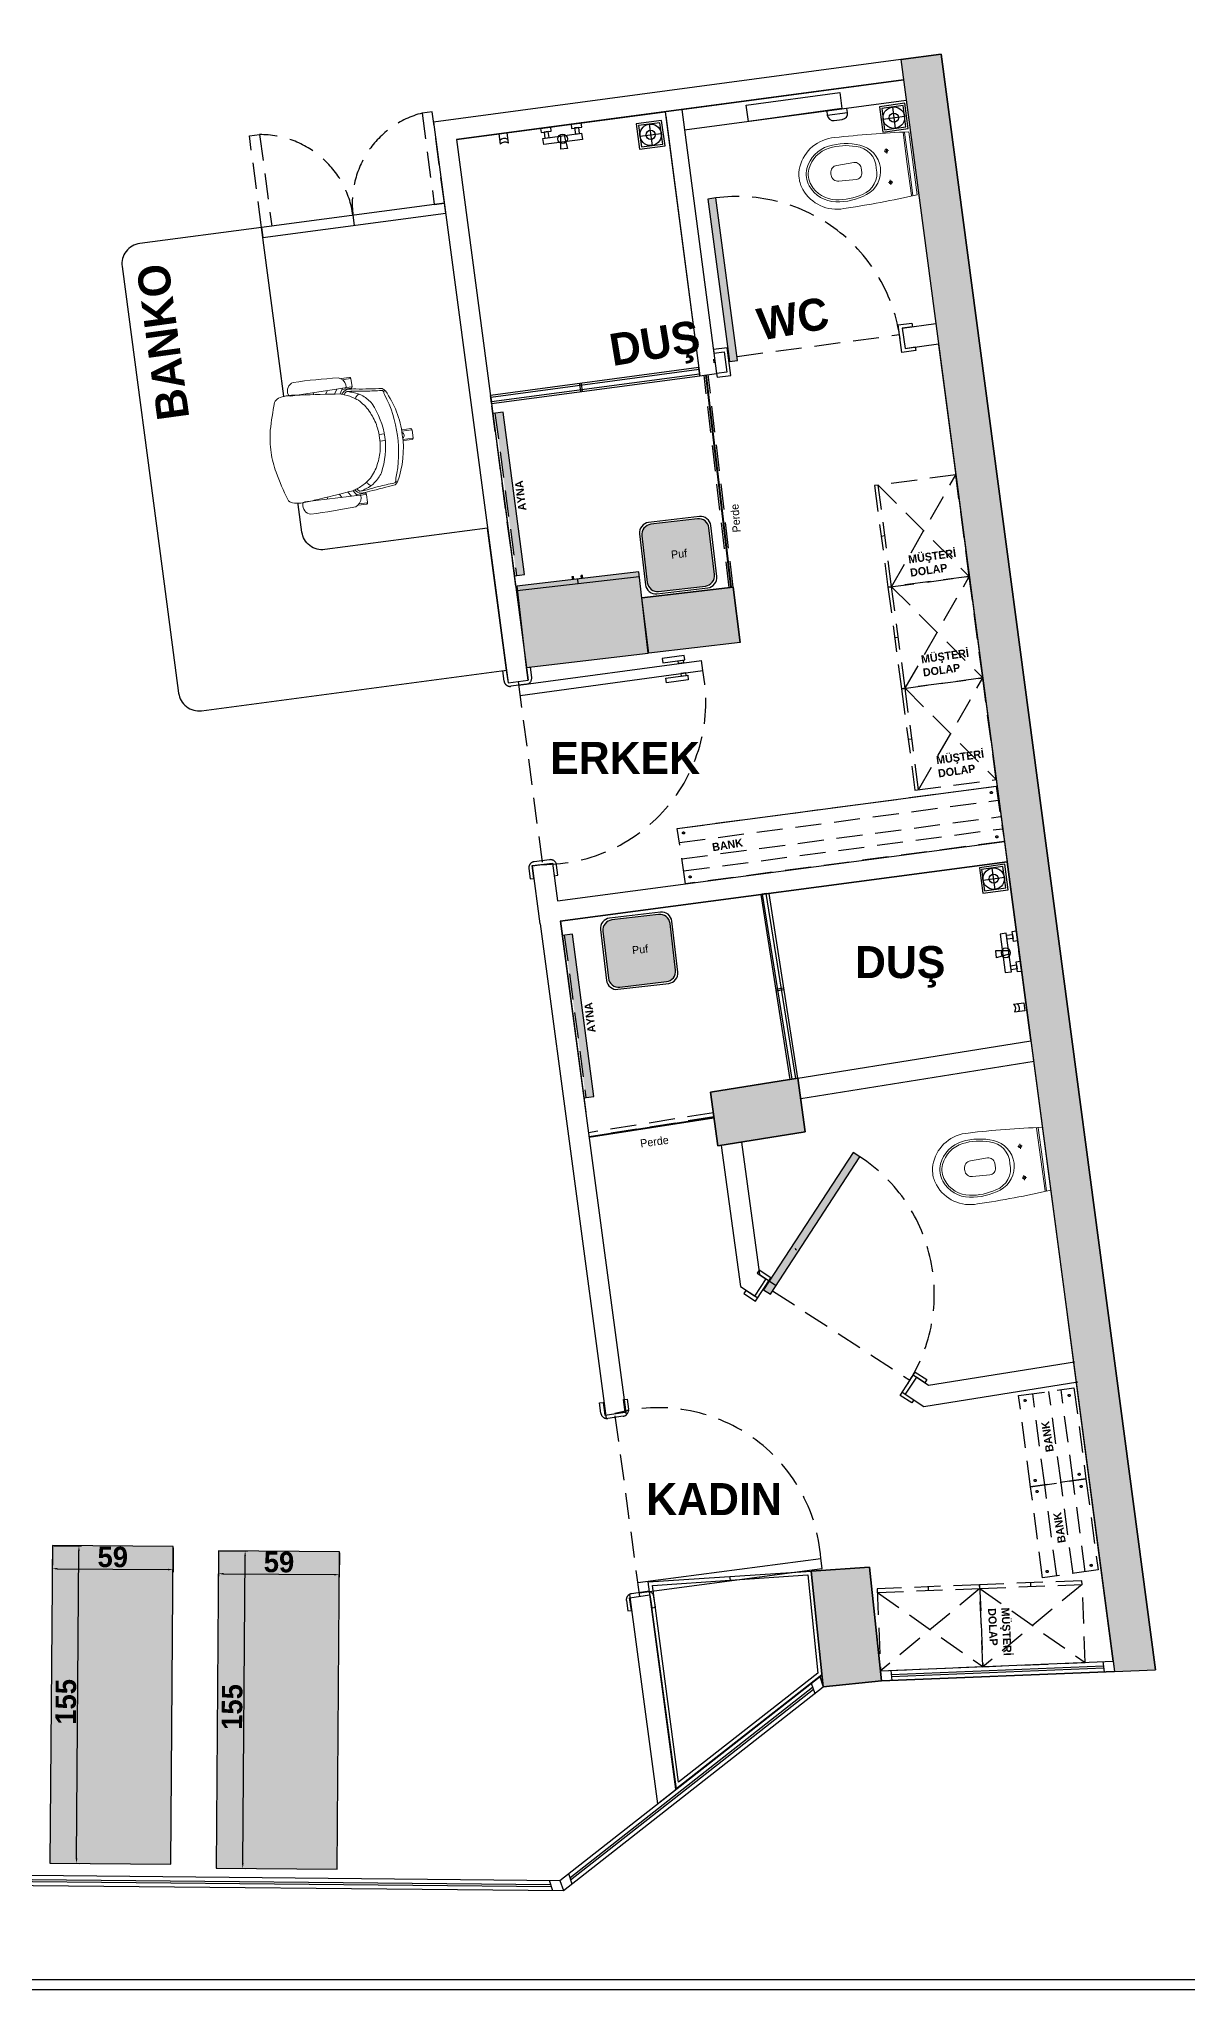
# Model space of a CAD drawing. Extents: x 24214 to 26635, y 31988 to 38688.
# Drawn here: x 25482 to 26043, y 37088 to 38040 of the extents above; entities that cross this region are included whole.
import ezdxf

# ---------------------------------------------------------------- set-up
doc = ezdxf.new("R2010")
doc.units = 0
doc.header["$MEASUREMENT"] = 0
doc.header["$PDMODE"] = 3
doc.header["$PDSIZE"] = -3
doc.linetypes.add('DASHED', pattern=[19.05, 12.7, -6.35])
doc.layers.add('0_IO_00_DIMENSION_1-20', color=1, linetype='Continuous')
doc.layers.add('Leica_3DDisto_2D', color=5, linetype='Continuous')
doc.layers.add('0_IO_02_HATCH_TARAMA_1', color=252, linetype='Continuous', lineweight=18)
doc.layers.add('C_Tefrıs Banyo-Wc', color=152, linetype='Continuous', lineweight=9)
doc.styles.get("Standard").update_dxf_attribs({"font": 'simplex'})
doc.linetypes.add('ZIGZAG', pattern='A,0.0001,-0.2,[131,ltypeshp.shx,S=0.2,R=0,X=-0.2,Y=0],-0.4,[131,ltypeshp.shx,S=0.2,R=180,X=0.2,Y=0],-0.2', length=0.8001)
doc.dimstyles.new('ISO-25', dxfattribs={"dimtxt": 2.5, "dimasz": 2.5, "dimexe": 1.25, "dimexo": 0.625, "dimtad": 1, "dimtxsty": 'Standard', "dimcen": 2.5, "dimadec": 0, "dimazin": 0, "dimtfac": 1, "dimtmove": 0, "dimatfit": 3, "dimfxl": 1, "dimarcsym": 0})

# ---------------------------------------------------------------- blocks, each defined once
blk = doc.blocks.new('klo')
at = {"layer": 'C_Tefrıs Banyo-Wc'}
for p, q in [((36212.83, 5263.68), (36213.08, 5272.16)), ((36216.58, 5275.56), (36216.99, 5275.56)), ((36216.99, 5275.56), (36216.58, 5275.56)), ((36216.99, 5275.56), (36217.39, 5275.56)), ((36217.39, 5275.56), (36216.99, 5275.56)), ((36221.15, 5263.68), (36220.89, 5272.16)), ((36216.99, 5260.59), (36215.83, 5260.59)), ((36216.99, 5260.59), (36218.15, 5260.59)), ((36210.5, 5247.24), (36208.03, 5247.24)), ((36209.24, 5248.33), (36209.24, 5247.24)), ((36209.24, 5246.16), (36209.24, 5247.24)), ((36223.47, 5247.24), (36225.94, 5247.24)), ((36224.74, 5248.33), (36224.74, 5247.24)), ((36224.74, 5246.16), (36224.74, 5247.24)), ((36216.99, 5238.04), (36201.49, 5238.04)), ((36216.99, 5238.04), (36232.49, 5238.04)), ((36216.99, 5237.24), (36201.49, 5237.24)), ((36232.49, 5235.24), (36201.49, 5235.24)), ((36216.99, 5237.24), (36232.49, 5237.24))]:
    blk.add_line(p, q, dxfattribs=at)
for centre, radius, start, end in [((36218.49, 5272.54), 19, 112.02431, 183.1129), ((36218.49, 5272.54), 15.4, 112.02431, 170.87192), ((36218.49, 5272.54), 14.4, 112.02431, 170.87192), ((36216.99, 5276.24), 15, 90, 112.02431), ((36216.99, 5276.24), 11.4, 90, 112.02431), ((36216.99, 5276.24), 10.4, 90, 112.02431), ((36216.99, 5276.24), 15, 67.97569, 90), ((36216.99, 5276.24), 11.4, 67.97569, 90), ((36216.99, 5276.24), 10.4, 67.97569, 90), ((36215.49, 5272.54), 14.4, 9.12808, 67.97569), ((36215.49, 5272.54), 15.4, 9.12808, 67.97569), ((36215.49, 5272.54), 19, 356.8871, 67.97569), ((36699.43, 5280.51), 500, 181.03182, 185.19398), ((36232.9, 5270.22), 30, 170.87192, 200.57991), ((36232.9, 5270.22), 29, 170.87192, 197.12731), ((36216.58, 5272.06), 3.5, 90, 178.293), ((36217.39, 5272.06), 3.5, 1.707, 90), ((36201.07, 5270.22), 29, 342.87269, 9.12808), ((36201.07, 5270.22), 30, 339.42009, 9.12808), ((35734.54, 5280.51), 500, 354.80602, 358.96818), ((36216.99, 5264.24), 13, 200.57991, 270), ((36215.9, 5264.19), 11, 193.19326, 275.68241), ((36215.83, 5263.59), 3, 178.293, 270), ((36218.08, 5264.19), 11, 264.31759, 346.80674), ((36216.99, 5264.24), 13, 270, 339.42009), ((36218.15, 5263.59), 3, 270, 1.707), ((36209.24, 5247.24), 0.75, 0, 180), ((36209.24, 5247.24), 0.75, 180, 0), ((36224.74, 5247.24), 0.75, 0, 180), ((36224.74, 5247.24), 0.75, 180, 0)]:
    blk.add_arc(centre, radius, start, end, dxfattribs=at)
blk = doc.blocks.new('A$C6AA2F083')
at = {"linetype": 'DASHED', "transparency": 33554636}
for points in [[(0, 2.2), (10.8, 2.2), (10.8, 0), (0, 0)], [(7.6, 2.2), (10, 2.2), (10, 3.5), (7.6, 3.5)]]:
    blk.add_lwpolyline(points, close=True, dxfattribs=at)
blk = doc.blocks.new('A$C6AA5C38C')
at = {"transparency": 33554636}
for p, q in [((9.13, 6.39), (8.26, 0)), ((8.26, 6.39), (10, 6.39)), ((11.74, 0), (8.26, 0)), ((10, 6.39), (11.74, 6.39)), ((10.87, 6.39), (11.74, 0))]:
    blk.add_line(p, q, dxfattribs=at)
for points in [[(0, 11.39), (0, 9.39), (5, 9.39), (5, 11.39)], [(15, 11.39), (15, 9.39), (20, 9.39), (20, 11.39)], [(0.5, 6.39), (19.5, 6.39), (19.5, 3.39), (0.5, 3.39)], [(1.5, 6.39), (3.5, 6.39), (3.5, 9.39), (1.5, 9.39)], [(16.5, 6.39), (18.5, 6.39), (18.5, 9.39), (16.5, 9.39)]]:
    blk.add_lwpolyline(points, close=True, dxfattribs=at)
blk.add_circle((10, 4.89), 2.3, dxfattribs=at)
blk = doc.blocks.new('A$C6AA5C438')
at = {"transparency": 33554636}
blk.add_lwpolyline([(4, 0.03), (4, 5.03), (0, 5.03), (0, 0.03)], dxfattribs=at)
for centre in [(2, -0.67), (2, -2.5)]:
    blk.add_arc(centre, 3.2, 51.34019, 128.65981, dxfattribs=at)
blk = doc.blocks.new('A$C6AA5C566')
at = {"linetype": 'DASHED', "transparency": 33554636}
for p, q in [((6.25, 11.5), (6.25, 1)), ((1, 6.25), (11.5, 6.25))]:
    blk.add_line(p, q, dxfattribs=at)
at = {"transparency": 33554636}
for points in [[(0, 0), (12.5, 0), (12.5, 12.5), (0, 12.5)], [(1, 1), (11.5, 1), (11.5, 11.5), (1, 11.5)]]:
    blk.add_lwpolyline(points, close=True, dxfattribs=at)
for radius in [5.25, 2.25]:
    blk.add_circle((6.25, 6.25), radius, dxfattribs=at)
blk = doc.blocks.new('A$C6AA6595B')
at = {"color": 7, "linetype": 'DASHED', "transparency": 33554636}
for p, q in [((19.7, 7.11), (7.59, 96.29)), ((11.68, 103.16), (13.47, 103.41)), ((25.51, 1.55), (27.29, 1.78))]:
    blk.add_line(p, q, dxfattribs=at)
at = {"color": 7, "transparency": 33554636}
for p, q in [((18.81, 13.85), (108.04, 25.62)), ((19.47, 8.9), (108.69, 20.66))]:
    blk.add_line(p, q, dxfattribs=at)
at = {"color": 7, "linetype": 'DASHED', "transparency": 33554636}
for points in [[(13.47, 103.41), (14.17, 98.39, -0.413677), (11.62, 95.01), (4.09, 93.95, -0.414751), (0.7, 96.5), (0, 101.51), (1.78, 101.76), (2.65, 95.56), (12.55, 96.96), (11.68, 103.16)], [(27.29, 1.81), (26.6, 6.83, 0.413677), (23.23, 9.4), (15.7, 8.39, 0.414751), (13.13, 5.02), (13.81, 0), (15.59, 0.24), (14.75, 6.45), (24.66, 7.78), (25.5, 1.57)]]:
    blk.add_lwpolyline(points, format="xyb", dxfattribs=at)
blk.add_arc((28.86, 19.77), 79.42, 4.22041, 105.53335, dxfattribs=at)
blk = doc.blocks.new('A$C6AA65C73')
at = {"layer": '0_IO_00_DIMENSION_1-20', "transparency": 33554457}
blk.add_hatch(color=7, dxfattribs=at).paths.add_polyline_path([(11, 6.8), (11, 86.8), (7, 86.8), (7, 6.8)])
at = {"layer": '0_IO_00_DIMENSION_1-20', "color": 7, "transparency": 33554636}
for p, q in [((6.8, 13.6), (0, 13.6)), ((0, 13.6), (0, 11.8)), ((0, 11.8), (5, 11.8)), ((5, 11.8), (5, 1.8)), ((6.8, 0), (6.8, 13.6)), ((91, 0), (91, 13.6)), ((91, 13.6), (97.8, 13.6)), ((92.8, 11.8), (92.8, 1.8)), ((97.8, 11.8), (92.8, 11.8)), ((97.8, 13.6), (97.8, 11.8)), ((5, 1.8), (0, 1.8)), ((0, 1.8), (0, 0)), ((0, 0), (6.8, 0)), ((97.8, 0), (91, 0)), ((92.8, 1.8), (97.8, 1.8)), ((97.8, 1.8), (97.8, 0))]:
    blk.add_line(p, q, dxfattribs=at)
at = {"layer": '0_IO_00_DIMENSION_1-20', "color": 7, "linetype": 'DASHED', "transparency": 33554636}
blk.add_line((11, 8.8), (91, 8.8), dxfattribs=at)
at = {"layer": '0_IO_00_DIMENSION_1-20', "color": 7, "transparency": 33554636}
blk.add_lwpolyline([(11, 6.8), (11, 86.8), (7, 86.8), (7, 6.8)], close=True, dxfattribs=at)
at = {"layer": '0_IO_00_DIMENSION_1-20', "color": 7, "linetype": 'DASHED', "transparency": 33554636}
blk.add_arc((11, 6.8), 80, 0, 90, dxfattribs=at)
blk = doc.blocks.new('*D139')
at = {"color": 0, "linetype": 'ByBlock', "lineweight": -2, "ltscale": 5, "transparency": 33554636}
for p, q in [((115.44, 147.21), (124.54, 137.14)), ((10.53, 35.85), (121.85, 136.4)), ((0.42, 43.32), (9.52, 33.25))]:
    blk.add_line(p, q, dxfattribs=at)
at = {"color": 0, "transparency": 33554636}
for points in [[(122.13, 136.09), (121.57, 136.7), (123.7, 138.07)], [(10.25, 36.16), (10.81, 35.54), (8.68, 34.18)]]:
    blk.add_solid(points, dxfattribs=at)
at = {"layer": 'Defpoints', "color": 0, "transparency": 33554636}
for p in [(115.03, 147.68), (123.7, 138.07), (0, 43.78)]:
    blk.add_point(p, dxfattribs=at)
at = {"color": 0, "linetype": 'ByBlock', "transparency": 33554636, "insert": (63.31, 91.27), "char_height": 2.5, "attachment_point": 5, "rotation": 42.08916}
blk.add_mtext('\\C7;\\fCentury Gothic|b1|i0;\\H10;155', dxfattribs=at)
blk = doc.blocks.new('*D140')
at = {"color": 0, "linetype": 'ByBlock', "lineweight": -2, "ltscale": 5, "transparency": 33554636}
for p, q in [((114.56, 147.26), (105.77, 139.31)), ((108.37, 138.3), (144.57, 98.22)), ((154.11, 103.48), (145.31, 95.53))]:
    blk.add_line(p, q, dxfattribs=at)
at = {"color": 0, "transparency": 33554636}
for points in [[(108.68, 138.58), (108.06, 138.02), (106.69, 140.15)], [(144.26, 97.94), (144.87, 98.5), (146.24, 96.37)]]:
    blk.add_solid(points, dxfattribs=at)
at = {"layer": 'Defpoints', "color": 0, "transparency": 33554636}
for p in [(115.03, 147.68), (146.24, 96.37), (154.57, 103.89)]:
    blk.add_point(p, dxfattribs=at)
at = {"color": 0, "linetype": 'ByBlock', "transparency": 33554636, "insert": (130.83, 122.2), "char_height": 2.5, "attachment_point": 5, "rotation": 312.08916}
blk.add_mtext('\\C7;\\fCentury Gothic|b1|i0;\\H10;59', dxfattribs=at)
blk = doc.blocks.new('A$C6AA2C8FC')
at = {"linetype": 'DASHED', "transparency": 33554457}
blk.add_hatch(color=150, dxfattribs=at).paths.add_polyline_path([(0, 0), (4, 0), (4, 80), (0, 80)])
at = {"color": 40, "linetype": 'DASHED', "transparency": 33554636}
blk.add_line((4, 0), (4, 80), dxfattribs=at)
at = {"color": 40, "transparency": 33554636}
blk.add_lwpolyline([(0, 0), (5, 0), (5, 80), (0, 80)], close=True, dxfattribs=at)
blk = doc.blocks.new('A$C6AA5D62A')
at = {"transparency": 33554457}
blk.add_hatch(color=5, dxfattribs=at).paths.add_polyline_path([(6, 1), (29, 1, 0.414214), (34, 6), (34, 29, 0.414214), (29, 34), (6, 34, 0.414214), (1, 29), (1, 6, 0.414214)])
at = {"color": 5, "transparency": 33554636}
for points in [[(5, 0), (30, 0, 0.414214), (35, 5), (35, 30, 0.414214), (30, 35), (5, 35, 0.414214), (0, 30), (0, 5, 0.414214)], [(6, 1), (29, 1, 0.414214), (34, 6), (34, 29, 0.414214), (29, 34), (6, 34, 0.414214), (1, 29), (1, 6, 0.414214)]]:
    blk.add_lwpolyline(points, format="xyb", close=True, dxfattribs=at)
blk = doc.blocks.new('A$C6AA5DD50')
at = {"linetype": 'ByBlock', "transparency": 33554636, "insert": (-44.1, -5.81), "char_height": 3.9062, "attachment_point": 1, "rotation": 94.56534}
blk.add_mtext_dynamic_manual_height_columns('\\pxql;\\fCentury Gothic|b0|i0;Perde', width=11.8875, gutter_width=31.25, heights=[0], dxfattribs=at).dxf.set("width", 91.1375)
blk = doc.blocks.new('A$C6AA2C649')
at = {"linetype": 'ByBlock', "transparency": 33554457}
h = blk.add_hatch(color=32, dxfattribs=at)
h.paths.add_polyline_path([(4.64, 0), (64.24, 6.96), (59.85, 44.51), (0.26, 37.54)])
h.paths.add_polyline_path([(0, 39.73), (0.26, 37.54), (30.05, 41.03), (29.8, 43.21)])
h.paths.add_polyline_path([(59.59, 46.69), (29.8, 43.21), (30.05, 41.03), (59.85, 44.51)])
h.paths.add_polyline_path([(27.92, 42.99), (27.75, 44.47), (27.15, 44.4), (27.32, 42.92)])
h.paths.add_polyline_path([(31.5, 44.91), (31.67, 43.43), (32.27, 43.5), (32.1, 44.98)])
at = {"color": 32, "linetype": 'ByBlock', "transparency": 33554636}
for p, q in [((0.26, 37.54), (59.85, 44.51)), ((27.15, 44.4), (27.75, 44.47)), ((27.32, 42.92), (27.15, 44.4)), ((27.92, 42.99), (27.75, 44.47)), ((30.05, 41.03), (29.8, 43.21)), ((32.1, 44.98), (31.5, 44.91)), ((31.67, 43.43), (31.5, 44.91)), ((32.27, 43.5), (32.1, 44.98))]:
    blk.add_line(p, q, dxfattribs=at)
blk.add_lwpolyline([(0, 39.73), (4.64, 0), (64.24, 6.96), (59.59, 46.69)], close=True, dxfattribs=at)
blk = doc.blocks.new('A$C6AA2C835')
at = {"color": 150, "linetype": 'ByBlock', "transparency": 33554636}
for p, q in [((1.8, 0), (1.8, 50)), ((1.8, 25), (0, 25))]:
    blk.add_line(p, q, dxfattribs=at)
at = {"color": 150, "linetype": 'DASHED', "transparency": 33554636}
for p, q in [((1.8, 50), (40, 0)), ((1.8, 0), (40, 50))]:
    blk.add_line(p, q, dxfattribs=at)
at = {"color": 150, "linetype": 'ByBlock', "transparency": 33554636}
blk.add_lwpolyline([(0, 0), (40, 0), (40, 50), (0, 50)], close=True, dxfattribs=at)
blk = doc.blocks.new('A$C6AA2EE1D')
at = {"color": 40, "transparency": 33554636}
blk.add_line((0, 27.09), (156.05, 43.97), dxfattribs=at)
at = {"color": 40, "linetype": 'DASHED', "transparency": 33554636}
for p, q in [((0.86, 20.19), (156.91, 37.07)), ((1.86, 12.22), (157.9, 29.1)), ((2.6, 6.27), (158.65, 23.15))]:
    blk.add_line(p, q, dxfattribs=at)
at = {"color": 40, "linetype": 'ByBlock', "transparency": 33554636}
blk.add_lwpolyline([(0, 27.09), (156.05, 43.97), (159.43, 16.88), (3.38, 0), (0, 27.09)], dxfattribs=at)
at = {"color": 40, "linetype": 'DASHED', "transparency": 33554636}
for centre in [(153.64, 40.87), (3, 24.81), (155.81, 19.26), (5.67, 3.27)]:
    blk.add_circle(centre, 0.5, dxfattribs=at)
at = {"color": 7, "linetype": 'ByBlock', "transparency": 33554636, "insert": (16.55, 19.37), "char_height": 3.9062, "attachment_point": 1, "rotation": 8.05466}
blk.add_mtext_dynamic_manual_height_columns('\\pxql;\\fCentury Gothic|b1|i0|c238;BANK', width=11.8875, gutter_width=31.25, heights=[0], dxfattribs=at).dxf.set("width", 91.1375)
blk = doc.blocks.new('A$C6AA2EDE0')
at = {"color": 40, "linetype": 'DASHED', "transparency": 33554636}
for p, q in [((0, 27.09), (44.51, 32.29)), ((0.86, 20.19), (45.37, 25.39)), ((1.86, 12.22), (46.37, 17.42)), ((2.6, 6.27), (47.11, 11.47))]:
    blk.add_line(p, q, dxfattribs=at)
at = {"color": 40, "linetype": 'ByBlock', "transparency": 33554636}
blk.add_lwpolyline([(0, 27.09), (44.51, 32.29), (47.89, 5.2), (3.38, 0), (0, 27.09)], dxfattribs=at)
at = {"color": 40, "linetype": 'DASHED', "transparency": 33554636}
for centre in [(42.11, 29.19), (3, 24.81), (5.67, 3.27), (44.27, 7.58)]:
    blk.add_circle(centre, 0.5, dxfattribs=at)
at = {"color": 7, "linetype": 'ByBlock', "transparency": 33554636, "insert": (16.55, 19.37), "char_height": 3.9062, "attachment_point": 1, "rotation": 8.05466}
blk.add_mtext_dynamic_manual_height_columns('\\pxql;\\fCentury Gothic|b1|i0|c238;BANK', width=11.8875, gutter_width=31.25, heights=[0], dxfattribs=at).dxf.set("width", 91.1375)
blk = doc.blocks.new('A$C6AA5D118')
at = {"color": 32, "transparency": 33554636}
blk.add_line((39.74, 103.81), (39.95, 102.02), dxfattribs=at)
blk.add_lwpolyline([(0, 101.13), (79.48, 106.49), (84.7, 55.87), (13.49, 0), (0, 101.15)], dxfattribs=at)
blk.add_lwpolyline([(77.87, 104.58), (82.81, 56.67), (14.86, 3.36), (2.04, 99.47)], close=True, dxfattribs=at)
blk = doc.blocks.new('A$C6AA6C447')
at = {"layer": '0_IO_00_DIMENSION_1-20', "color": 7, "transparency": 33554636}
blk.add_line((114, 243.12), (114.66, 238.17), dxfattribs=at)
at = {"layer": '0_IO_00_DIMENSION_1-20', "color": 7, "linetype": 'DASHED', "transparency": 33554636}
for points in [[(153.65, 248.38), (158.61, 249.04), (152.7, 293.65), (147.74, 292.99), (153.65, 248.38)], [(74.35, 237.86), (69.39, 237.21), (63.48, 281.82), (68.43, 282.47), (74.35, 237.86)]]:
    blk.add_lwpolyline(points, dxfattribs=at)
at = {"layer": '0_IO_00_DIMENSION_1-20', "color": 7, "transparency": 33554636}
blk.add_lwpolyline([(70.05, 232.25), (159.27, 244.08), (158.61, 249.04), (69.39, 237.21)], close=True, dxfattribs=at)
blk.add_lwpolyline([(21.03, 69.39), (28.92, 9.91, 0.414214), (40.15, 1.31), (188.85, 21.03), (179.64, 90.43), (100.34, 79.91, -0.414214), (89.11, 88.51), (69.39, 237.21), (9.91, 229.32, 0.414214), (1.31, 218.09), (21.03, 69.39)], format="xyb", dxfattribs=at)
at = {"layer": '0_IO_00_DIMENSION_1-20', "color": 7, "linetype": 'DASHED', "transparency": 33554636}
for centre, start, end in [((159.28, 248.84), 104.62042, 187.1938), ((68.8, 236.84), 7.9139, 90.48728)]:
    blk.add_arc(centre, 45.63, start, end, dxfattribs=at)
blk = doc.blocks.new('A$C6AA6C494')
at = {"color": 252, "transparency": 33554559}
blk.add_wipeout([(667.3, 404.4), (671.9, 414.3), (674.8, 421.9), (676.7, 427.3), (678.8, 434.6), (680.3, 441.1), (680.7, 445.1), (680.7, 448.6), (680.3, 452.2), (679.7, 455.3), (678.1, 460), (676.1, 464.1), (674.7, 466.3), (672, 469.5), (667.8, 474.2), (662.1, 480.4), (657.2, 485.8), (652.5, 490.9), (642.1, 501.9), (610.3, 534.4), (582.9, 560.8), (568.9, 572.8), (553.8, 584.7), (531, 601.1), (504, 618.6), (481, 631.7), (458.9, 642.4), (438.7, 651), (409.5, 661.7), (375.3, 671.9), (355.5, 677.2), (334, 682.7), (318.2, 686.6), (303.2, 690.1), (290.4, 693), (264.4, 698.5), (253.5, 700.1), (248.4, 699.6), (239.2, 696.7), (231.5, 691.7), (222.6, 682.4), (213.5, 671), (206.6, 660.5), (200.3, 649.7), (199.5, 648.2), (197.5, 652.2), (193.4, 655.9), (189.7, 658.5), (183.5, 661.9), (177.2, 664.1), (169.3, 665.6), (156.5, 665.1), (151, 663.8), (145.5, 661.6), (139.6, 658.4), (134.4, 654.5), (131.8, 652.1), (126.2, 642), (83.2, 561.8), (36.2, 467.8), (30.2, 455.1), (29.9, 452.7), (29.6, 444.6), (29.2, 441.7), (10.2, 407.6), (7.9, 402.3), (8.4, 400.3), (11.8, 398.2), (11.6, 396.7), (12.6, 395.5), (15.6, 393.8), (45.1, 377.4), (46.6, 377.2), (46.9, 377.3), (47.8, 378.2), (48.3, 377.5), (49.2, 376.9), (50.8, 376.4), (53.3, 376.9), (54.8, 378.4), (58.4, 376.7), (4.8, 248.4), (0, 236.5), (2.7, 227.4), (4.4, 221.2), (5.2, 218.2), (40.1, 171.4), (73.7, 135.9), (104.4, 109), (126.8, 92.1), (142.6, 81.4), (150.6, 76.4), (150.5, 76.4), (148.1, 74.5), (144.7, 68.6), (128.7, 39.8), (127.2, 37.1), (127.3, 33.2), (128.3, 32), (128.3, 32), (130.7, 31.1), (130.5, 29.6), (131.4, 28.4), (163.9, 10.2), (165.4, 10.1), (166.1, 10.4), (166.6, 11), (166.6, 11), (166.9, 10.7), (167.8, 9.9), (168.6, 9.5), (169.3, 9.3), (169.9, 9.2), (170.6, 9.3), (171.2, 9.4), (171.8, 9.6), (172.3, 9.9), (172.8, 10.3), (173.1, 10.6), (173.5, 11), (193.7, 47.4), (194.3, 48.4), (194.9, 50.1), (194.8, 51.5), (197, 50.4), (204.3, 46.7), (221.6, 38.8), (266, 22), (290.7, 14.9), (340.6, 4.8), (356.1, 2.8), (390, 0.2), (396, 0), (401.8, 1.7), (414.3, 5.2), (497.8, 120.9), (501.1, 125.6), (506, 124.9), (506.2, 123), (507.9, 120.8), (509.9, 120.2), (509.7, 118.7), (510.6, 117.5), (518.8, 112.9), (537.5, 102.5), (543.1, 99.3), (544.6, 99.2), (545.8, 100.1), (545.8, 100.1), (549.4, 98.3), (551.1, 98.8), (552.8, 100.4), (556.5, 107), (571.4, 133.6), (573.7, 137.7), (574, 138.6), (577.8, 140.7), (582.1, 143.6), (584.6, 145.6), (585.4, 146.8), (636.4, 228.3), (667.6, 280.7), (692.5, 324.1), (698.9, 335.5), (700, 341.8), (699.3, 355.7), (693.8, 370), (685.9, 380), (674.3, 388.1), (669.8, 390), (666.1, 391.1), (660.1, 391.1), (660.1, 391.1)], dxfattribs=at).dxf.layer = '0_IO_02_HATCH_TARAMA_1'
at = {"layer": '0_IO_02_HATCH_TARAMA_1', "color": 252, "transparency": 33554559, "extrusion": (0.000127908, 7.36679e-05, 1)}
for p, q in [((8.4, 404.3, 0.1), (29.2, 441.7, 0.1)), ((11.8, 398.2, 0.1), (31.5, 433.6, 0.1)), ((12.6, 395.5, 0.1), (45.1, 377.4, 0.1)), ((47.8, 378.1, 0.1), (69.7, 417.4, 0.1)), ((54.8, 378.4, 0.1), (75.9, 416.2, 0.1)), ((100.4, 418.3, 0.1), (69.6, 417.4, 0.1)), ((83.1, 440.5, 0.1), (110.1, 443.4, 0.1)), ((544.4, 183, 0.1), (532.7, 207.5, 0.1)), ((201.9, 146.1, 0.1), (214.7, 168.9, 0.1)), ((231.4, 129.6, 0.1), (244.1, 152.4, 0.1)), ((506.4, 126.3, 0.1), (527.5, 164.1, 0.1)), ((509.8, 120.2, 0.1), (531.7, 159.4, 0.1)), ((543.1, 99.3, 0.1), (510.6, 117.5, 0.1)), ((516.4, 186.1, 0.1), (531.8, 159.4, 0.1)), ((545.8, 100.1, 0.1), (565.5, 135.4, 0.1)), ((552.8, 100.4, 0.1), (573.7, 137.7, 0)), ((127.2, 37.1, 0.1), (148.1, 74.5, 0.1)), ((130.6, 31.1, 0.1), (154.6, 74, 0.1)), ((163.9, 10.2, 0.1), (131.4, 28.4, 0.1)), ((166.6, 11, 0.1), (190.5, 53.8, 0.1)), ((173.6, 11.3, 0.1), (194.4, 48.6, 0.1))]:
    blk.add_line(p, q, dxfattribs=at)
at = {"layer": '0_IO_02_HATCH_TARAMA_1', "color": 252, "transparency": 33554559, "extrusion": (0.000127908, 7.36679e-05, 1), "elevation": 0.1}
for points in [[(63, 406), (198.4, 639.8, 0.34983), (196.4, 653.4, 0.40636), (131.8, 652.1, 0.016315), (30.2, 455.1, 0.279198), (49, 408.4), (57.5, 403.6, 0.495765)], [(525.6, 147.8), (653.6, 385.7, -0.34983), (666.1, 391.1, -0.40636), (698.9, 335.5, -0.016315), (584.6, 145.6, -0.279198), (534.9, 137.1), (526.4, 141.8, -0.495765)]]:
    blk.add_lwpolyline(points, format="xyb", close=True, dxfattribs=at)
for points in [[(229.2, 160.3, -0.043249), (188.9, 187.1, -0.079688), (137.7, 239.6, -0.092701), (101.9, 305, -0.097682), (94.1, 341.3, -0.059364), (96.4, 397.5, -0.028481), (100.2, 418.4, -0.003258), (176.8, 597.8, -0.049373), (205.6, 658.9, -0.063866), (230.4, 690.8, -0.208924), (256.9, 700, -0.021643), (398.3, 665.3, -0.049638), (489.8, 627.1)], [(229.2, 160.3, 0.043249), (273.2, 140.1, 0.079688), (344.7, 124, 0.092701), (419.1, 127.9, 0.097682), (454.2, 140.3, 0.059364), (500.8, 171.8, 0.028481), (516.6, 186, 0.003258), (629.1, 345.3, 0.049373), (666, 401.8, 0.063866), (680.1, 439.7, 0.208924), (674.1, 467.2, 0.023174), (579.1, 564.4, 0.045115), (489.8, 627.1)], [(98.3, 409.3, 0.167517), (68.3, 395.6, 0.042313), (49.5, 355.2, 0.007903), (0, 236.5, -0.012774), (5.2, 218.2, 0.125065), (174.6, 62.5, 0.090838)], [(76.3, 388.3, 0.026452), (63.2, 360.6, 0.001724), (42.1, 306.3, -0.00664), (10.5, 236.4, 0.257891), (11.2, 225.3, 7.8826)], [(216.3, 137.3, -0.108058), (87.8, 255.4, -0.078751), (68.8, 310.7, -0.097548), (70.3, 360.5, -0.014106), (76.3, 388.3, -0.23339), (80.4, 394.6, -0.145429), (96.4, 397.5)], [(94.1, 341.3, 0.044236), (79.1, 338.8, 0.024831), (69.9, 334.9, 0.138819), (67.1, 331.9, 0.138819)], [(5.2, 218.2, -0.298512), (11.2, 225.3), (11.2, 225.3, -0.08117), (23.5, 215.1, 0.087893), (186.3, 83.5, 0.061614)], [(509.9, 179.6, -0.167517), (513.9, 146.8, -0.042313), (489.4, 109.6, 0.017146), (414.3, 5.2, 0.012774), (396, 0, -0.125065), (174.6, 62.5, -0.090838)], [(216.3, 137.3, 0.108058), (384.4, 89.8, 0.078751), (441.4, 102.7, 0.097548), (483, 130.1, 0.014106), (503.5, 149.8, 0.23339), (506.7, 156.6, 0.145429), (500.8, 171.8)], [(503.5, 149.8, -0.026452), (486.8, 124.1, -0.001724), (451.7, 77.6, 0.00664), (408.8, 14, -0.257891), (398.9, 8.8, -7.8826)], [(454.2, 140.3, -0.044236), (459.9, 126.2, -0.024831), (461.4, 116.3, -0.138819), (460.3, 112.3, -0.138819)], [(396, 0, 0.298512), (398.9, 8.8), (398.9, 8.8, 0.08117), (383.9, 13.9, -0.087893), (186.3, 83.5, -0.061614)]]:
    blk.add_lwpolyline(points, format="xyb", dxfattribs=at)
for points in [[(106.5, 481), (127.5, 483.4)], [(142.1, 542.3), (149.8, 538.8)], [(600.1, 286.6), (593.1, 291.3)], [(566.6, 224.1), (557.6, 243.3)]]:
    blk.add_lwpolyline(points, dxfattribs=at)
at = {"layer": '0_IO_02_HATCH_TARAMA_1', "color": 252, "transparency": 33554559, "extrusion": (0.000127908, 7.36679e-05, 1)}
for centre, radius, start, end in [((12, 402.4, 0.1), 4.14, 152.50694, 267.15194), ((13.6, 397.2, 0.1), 2, 150.83976, 240.83976), ((13.6, 397.2, 0.1), 2, 150.83976, 240.83976), ((32.8, 439.5, 0.1), 4.14, 135.88872, 149.17257), ((46, 379.1, 0.1), 2, 240.83976, 330.83976), ((51.2, 380.5, 0.1), 4.14, 214.52758, 329.17257), ((510.1, 124.3, 0.1), 4.14, 152.48285, 267.12785), ((511.6, 119.2, 0.1), 2, 150.81567, 240.81567), ((544.1, 101.1, 0.1), 2, 240.81567, 330.81567), ((544.1, 101.1, 0.1), 2, 240.81567, 330.81567), ((549.2, 102.5, 0.1), 4.14, 214.50349, 329.14848), ((570, 139.6, 0.1), 4.14, 332.48285, 345.76671), ((130.9, 35.2, 0.1), 4.14, 152.50694, 267.15194), ((132.4, 30.1, 0.1), 2, 150.83976, 240.83976), ((151.6, 72.4, 0.1), 4.14, 103.38239, 149.17257), ((176.2, 70.4, 0.1), 16.6, 177.88418, 303.38971), ((164.9, 12, 0.1), 2, 240.83976, 330.83976), ((170, 13.4, 0.1), 4.14, 214.52758, 329.17257), ((190.8, 50.6, 0.1), 4.14, 332.50694, 14.32488)]:
    blk.add_arc(centre, radius, start, end, dxfattribs=at)
blk = doc.blocks.new('A$C6AA2A511')
at = {"linetype": 'ByBlock', "transparency": 33554495}
blk.add_hatch(color=244, dxfattribs=at).paths.add_polyline_path([(39.547, 0), (154.573, 103.894), (115.026, 147.678), (0, 43.784)])
at = {"color": 244, "linetype": 'ByBlock'}
blk.add_lwpolyline([(39.547, 0), (154.573, 103.894), (115.026, 147.678), (0, 43.784)], close=True, dxfattribs=at)
at = {"color": 3, "linetype": 'ByBlock', "ltscale": 5, "transparency": 33554636}
for base, p1, p2, angle, picture, middle in [((123.703, 138.071), (0, 43.784), (115.026, 147.678), 42.089162, '*D139', (67.168, 87.006)), ((146.241, 96.369), (115.026, 147.678), (154.573, 103.894), 312.089162, '*D140', (126.467, 118.261))]:
    dim = blk.add_linear_dim(base=base, p1=p1, p2=p2, angle=angle, text='\\C7;\\fCentury Gothic|b1|i0;\\H10;<>', dimstyle='ISO-25', override={"dimtxsty": 'Standard', "dimtfill": 0, "dimtfillclr": 0}, dxfattribs=at)
    dim.commit()
    dim.dimension.update_dxf_attribs({"geometry": picture, "text_midpoint": middle, "dimtype": 161})

msp = doc.modelspace()

# ---------------------------------------------------------------- hatches: boundary and pattern name
at = {"linetype": 'ByBlock', "transparency": 33554495}
for points in [[(25902.88259, 38030.47264), (25921.35, 37891.19422), (26006.54, 37248.70422), (26007.19993, 37243.72715), (26027.26548, 37244.5529), (25922.70593, 38033.12513), (25902.87078, 38030.47106)], [(25821.13, 37772.99422), (25776.62, 37767.79422), (25780, 37740.70422), (25824.51, 37745.90422)], [(25810.06, 37526.50422), (25813.65, 37500.22422), (25856.33, 37507.05422), (25852.74, 37533.33422)], [(25893.58758, 37239.0517), (25893.06, 37244.03422), (25887.7, 37294.65422), (25859.13, 37292.72422), (25864.49, 37242.10422), (25865.11133, 37236.23633)]]:
    msp.add_hatch(color=254, dxfattribs=at).paths.add_polyline_path(points)

# ---------------------------------------------------------------- linework, layer by layer
at = {"linetype": 'ByBlock'}
msp.add_line((25902.87078, 38030.47106), (25922.70593, 38033.12513), dxfattribs=at)
at = {"linetype": 'ByBlock', "transparency": 33554636}
for p, q in [((25686.15228, 37991.38206), (25904.18515, 38020.5594)), ((25796.03344, 38006.08645), (25904.18515, 38020.5594)), ((25787.91446, 38004.99996), (25804.85217, 37876.13941)), ((25796.06125, 38006.08645), (25813.003, 37877.19511)), ((25797.32106, 37996.16969), (25905.47276, 38010.64264)), ((25788.18716, 38003.03426), (25804.86845, 37876.16053)), ((25867.0299, 38003.27804), (25876.94172, 38004.60311)), ((25804.86845, 37876.16053), (25813.003, 37877.19511)), ((25703.24117, 37862.5151), (25702.71534, 37866.48039)), ((25726.85138, 37608.6622), (25759.05671, 37367.20486)), ((25736.7636, 37609.98429), (25768.92079, 37368.8879)), ((25770.51391, 37281.30532), (25784.15032, 37179.06722)), ((25780.51196, 37281.02927), (25793.2831, 37186.23308)), ((25893.06, 37244.03422), (25893.58758, 37239.0517)), ((26007.19993, 37243.72715), (26027.26548, 37244.5529)), ((25784.15032, 37179.06722), (25793.2831, 37186.23308))]:
    msp.add_line(p, q, dxfattribs=at)
at = {"transparency": 33554636}
for p, q in [((25686.15228, 37991.38206), (25787.93339, 38005.001)), ((25727.13119, 37996.86514), (25746.95448, 37999.51791)), ((25903.67288, 37899.41812), (25919.9605, 37901.5978)), ((25904.9993, 37889.50648), (25921.27508, 37891.68458)), ((25716.4323, 37725.04793), (25805.60443, 37737.22705)), ((25717.10892, 37720.09392), (25806.28105, 37732.27304)), ((25966.38384, 37551.80028), (25954.82036, 37638.90053)), ((25736.77421, 37609.90473), (25749.19716, 37516.76445)), ((25963.23417, 37575.52436), (25960.6021, 37595.3504)), ((25810.06, 37526.50422), (25966.38384, 37551.52043)), ((25854.09384, 37523.42364), (25967.96401, 37541.64607)), ((25811.40452, 37516.57145), (25811.41661, 37516.57339)), ((25811.40452, 37516.35591), (25811.44542, 37516.36245))]:
    msp.add_line(p, q, dxfattribs=at)
at = {"color": 7, "linetype": 'DASHED', "transparency": 33554636}
for p, q in [((25811.89909, 37882.48493), (25811.65497, 37884.27204)), ((25819.14369, 37772.76061), (25806.94942, 37876.44421)), ((25821.13, 37772.99422), (25808.93573, 37876.67782)), ((25811.44542, 37516.36245), (25750.58259, 37506.62269)), ((25811.76146, 37514.38758), (25750.89862, 37504.64782))]:
    msp.add_line(p, q, dxfattribs=at)
at = {"color": 4, "linetype": 'ByBlock', "transparency": 33554636}
for p, q in [((25746.06386, 37872.27965), (25746.59427, 37868.31497)), ((25746.95449, 37872.3988), (25747.4849, 37868.43412)), ((25841.73705, 37576.77696), (25845.68679, 37577.40903)), ((25841.87904, 37575.88968), (25845.82878, 37576.52175))]:
    msp.add_line(p, q, dxfattribs=at)
at = {"color": 106, "linetype": 'ZIGZAG', "lineweight": 40, "ltscale": 25, "transparency": 33554623}
for p, q in [((25820.13676, 37772.87818), (25807.95762, 37876.55342)), ((25750.89862, 37504.64782), (25811.76146, 37514.04897))]:
    msp.add_line(p, q, dxfattribs=at)
at = {"linetype": 'DASHED', "transparency": 33554636}
for p, q in [((25715.06001, 37773.38948), (25703.24117, 37862.5151)), ((25720.31896, 37733.73182), (25722.10658, 37733.97221)), ((25806.28105, 37732.27304), (25805.60443, 37737.22705)), ((25716.19022, 37726.83158), (25728.02146, 37637.61247)), ((25723.06606, 37636.9461), (25732.97687, 37638.27885)), ((25733.77823, 37632.06653), (25735.56343, 37632.29681))]:
    msp.add_line(p, q, dxfattribs=at)
at = {"color": 5, "linetype": 'ByBlock'}
for p, q in [((25893.06, 37244.03422), (26006.54, 37248.70422)), ((25893.58758, 37239.0517), (26007.19993, 37243.72715))]:
    msp.add_line(p, q, dxfattribs=at)
at = {"color": 5, "linetype": 'ByBlock', "transparency": 33554636}
for p, q in [((25898.06614, 37244.24024), (25898.59372, 37239.25771)), ((25898.27717, 37242.24723), (26001.83111, 37246.50874)), ((25898.38269, 37241.25072), (26001.96309, 37245.51333)), ((26001.56713, 37248.49957), (26002.22706, 37243.5225))]:
    msp.add_line(p, q, dxfattribs=at)
at = {"linetype": 'ByBlock', "transparency": 33554636}
for points in [[(24220, 38683.22422), (26630, 38683.22422), (26630, 37093.22422), (24220, 37093.22422)], [(25827.52602, 38008.22081), (25873.10307, 38014.4444), (25874.18543, 38006.51796), (25828.60839, 38000.29437)]]:
    msp.add_lwpolyline(points, close=True, dxfattribs=at)
for points in [[(25902.8828, 38030.47106), (25674.92603, 37999.96904), (25711.23482, 37726.1652)], [(26007.19993, 37243.72715), (26027.26548, 37244.5529), (25922.70593, 38033.12513), (25902.87078, 38030.47106), (26007.19993, 37243.72715)], [(25904.20904, 38020.5594), (25686.15228, 37991.38206), (25721.14563, 37727.49796)], [(25776.62, 37767.79422), (25821.13, 37772.99422), (25824.51, 37745.90422), (25780, 37740.70422), (25776.62, 37767.79422)], [(25732.97687, 37638.27885), (25735.41499, 37619.89299), (25953.50578, 37648.81374)], [(25723.06606, 37636.9461), (25726.81635, 37608.66519)], [(25954.82036, 37638.90053), (25736.7636, 37609.90332), (25768.91658, 37368.88455)], [(25736.7636, 37609.98429), (25954.82036, 37638.90053)], [(25810.06, 37526.50422), (25852.74, 37533.33422), (25856.33, 37507.05422), (25813.65, 37500.22422), (25810.06, 37526.50422)], [(25859.13, 37292.72422), (25887.7, 37294.65422), (25893.58758, 37239.0517), (25865.11133, 37236.23633), (25859.13, 37292.72422)]]:
    msp.add_lwpolyline(points, dxfattribs=at)
at = {"linetype": 'ByBlock'}
for points in [[(25902.88259, 38030.47264), (26007.19993, 37243.72715)], [(25922.70593, 38033.12513), (26027.26548, 37244.5529)], [(25776.62, 37767.79422), (25821.13, 37772.99422), (25824.51, 37745.90422), (25780, 37740.70422), (25776.62, 37767.79422)], [(25810.06, 37526.50422), (25813.65, 37500.22422), (25856.33, 37507.05422), (25852.74, 37533.33422), (25810.06, 37526.50422)], [(25865.11133, 37236.23633), (25893.58758, 37239.0517), (25887.7, 37294.65422), (25859.13, 37292.72422), (25865.11133, 37236.23633)]]:
    msp.add_lwpolyline(points, dxfattribs=at)
at = {"linetype": 'ByBlock', "transparency": 33554636}
msp.add_lwpolyline([(25870.40097, 38000.70201), (25874.36569, 38001.23204, 0.414213562), (25876.94172, 38004.60311), (25876.67671, 38006.58547), (25866.76489, 38005.2604), (25867.0299, 38003.27804, 0.414213562)], format="xyb", close=True, dxfattribs=at)
at = {"color": 4, "linetype": 'ByBlock', "transparency": 33554636}
for points in [[(25702.71305, 37866.48008), (25703.24346, 37862.5154), (25804.86845, 37876.14159), (25804.34961, 37880.10782)], [(25702.84565, 37865.48891), (25703.11085, 37863.50657), (25804.74163, 37877.13353), (25804.47643, 37879.11587)], [(25848.79025, 37532.70215), (25852.74, 37533.33422), (25838.62219, 37623.49602), (25834.6706, 37622.87547)], [(25849.77769, 37532.86017), (25851.75256, 37533.1762), (25837.30295, 37623.34376), (25835.32808, 37623.02773)]]:
    msp.add_lwpolyline(points, close=True, dxfattribs=at)
at = {"linetype": 'DASHED', "transparency": 33554636}
for points in [[(25722.10658, 37733.94401), (25722.77255, 37728.92199, -0.413676716), (25720.19841, 37725.55438), (25712.66619, 37724.54148, -0.414750612), (25709.2924, 37727.12035), (25708.62702, 37732.13801), (25710.4114, 37732.37464), (25711.23482, 37726.1652), (25721.14563, 37727.49796), (25720.3222, 37733.70739)], [(25735.56343, 37632.29681), (25734.91532, 37637.32117, 0.413676716), (25731.56162, 37639.91341), (25724.02229, 37638.95492, 0.414750612), (25721.42529, 37635.59507), (25722.07285, 37630.57507), (25723.85806, 37630.80536), (25723.0567, 37637.01768), (25732.97687, 37638.27885), (25733.77823, 37632.06653)]]:
    msp.add_lwpolyline(points, format="xyb", dxfattribs=at)
msp.add_lwpolyline([(25806.28105, 37732.27304), (25806.28105, 37732.27304), (25806.28105, 37732.27304), (25806.28105, 37732.27304)], close=True, dxfattribs=at)
at = {"color": 5, "linetype": 'ByBlock', "transparency": 33554636}
msp.add_lwpolyline([(25893.06, 37244.03422), (26006.54, 37248.70422), (26007.19993, 37243.72715), (25893.58758, 37239.0517), (25893.06, 37244.03422)], dxfattribs=at)
at = {"linetype": 'DASHED', "transparency": 33554636}
msp.add_arc((25728.36328, 37717.03218), 79.42044, 269.75340697, 11.06634678, dxfattribs=at)
at = {"layer": '0_IO_00_DIMENSION_1-20', "color": 7, "transparency": 33554636}
msp.add_line((25864.54755, 37293.91197), (25863.90695, 37299.04692), dxfattribs=at)
for points in [[(25815.23619, 37500.47805), (25824.66946, 37431.54282), (25833.08775, 37426.03963)], [(25825.1131, 37502.05864), (25833.95876, 37437.4174), (25842.0664, 37432.11729)], [(25908.89692, 37388.42898), (25916.47077, 37383.47782), (25987.72769, 37394.88093)], [(25903.56476, 37379.96754), (25914.23429, 37372.99269), (25989.30786, 37385.00657)]]:
    msp.add_lwpolyline(points, dxfattribs=at)
msp.add_arc((25852.80503, 37450.78366), 1.5, 197.08542045, 236.82663634, dxfattribs=at)
at = {"layer": 'Leica_3DDisto_2D'}
for p, q in [((25921.35, 37891.19422), (26006.54, 37248.70422)), ((25821.13, 37772.99422), (25776.62, 37767.79422)), ((25780, 37740.70422), (25776.62, 37767.79422)), ((25824.51, 37745.90422), (25821.13, 37772.99422)), ((25824.51, 37745.90422), (25780, 37740.70422)), ((25810.06, 37526.50422), (25852.74, 37533.33422)), ((25856.33, 37507.05422), (25852.74, 37533.33422)), ((25813.65, 37500.22422), (25810.06, 37526.50422)), ((25813.65, 37500.22422), (25856.33, 37507.05422)), ((26006.54, 37248.70422), (25984.23, 37417.68422)), ((25859.13, 37292.72422), (25887.7, 37294.65422)), ((25864.49, 37242.10422), (25859.13, 37292.72422)), ((25893.06, 37244.03422), (25887.7, 37294.65422)), ((25736.57, 37141.73422), (25864.49, 37242.10422)), ((25738.27616, 37136.71752), (25865.11133, 37236.23633)), ((25741.42127, 37142.99852), (25859.91883, 37235.97538)), ((25741.7625, 37141.99518), (25860.26006, 37234.97204)), ((25859.23637, 37237.98206), (25860.94253, 37232.96536)), ((25863.40517, 37241.25303), (25865.11133, 37236.23633)), ((25167.81758, 37142.22244), (25738.27616, 37136.71752)), ((25169.73, 37147.20422), (25736.57, 37141.73422)), ((25173.91854, 37144.16366), (25732.29505, 37138.77533)), ((25174.30102, 37145.16002), (25731.95382, 37139.77867)), ((25731.27136, 37141.78535), (25732.97752, 37136.76865)), ((25736.57, 37141.73422), (25738.27616, 37136.71752)), ((25740.73881, 37145.00519), (25742.44497, 37139.9885))]:
    msp.add_line(p, q, dxfattribs=at)
at = {"layer": 'Leica_3DDisto_2D', "color": 5}
msp.add_line((25893.06, 37244.03422), (26006.54, 37248.70422), dxfattribs=at)

# ---------------------------------------------------------------- block references
at = {"transparency": 33554636}
for name, p, rotation in [('A$C6AA5C566', (25894.18026, 37995.07817), 7.621260850866161), ('A$C6AA5C38C', (25728.64188, 37985.57622), 7.622086029377234), ('A$C6AA5C566', (25775.47518, 37986.70545), 7.621260850866161), ('A$C6AA5C438', (25707.45527, 37989.15339), 7.622086029359886), ('A$C6AA5C566', (25955.31251, 37625.27095), 97.59638835143247)]:
    msp.add_blockref(name, p, dxfattribs=dict(at, rotation=rotation))
at = {"linetype": 'DASHED', "transparency": 33554636}
for name, p, rotation in [('A$C6AA2C8FC', (25708.83249, 37858.39389), 187.5523812232551), ('A$C6AA2C835', (25896.6744, 37772.92036), 7.553850853534786), ('A$C6AA2C835', (25903.25549, 37723.35576), 7.553850853534786), ('A$C6AA2F083', (25788.52376, 37726.3156), 7.775159706798383), ('A$C6AA2C835', (25909.82864, 37673.79012), 7.553850853534786), ('A$C6AA2EE1D', (25794.50772, 37628.09594), 1.37910096277828), ('A$C6AA2C8FC', (25742.68501, 37603.64476), 187.5523812232551), ('A$C6AA2EDE0', (25993.37148, 37334.29146), 90.85871422696562), ('A$C6AA2EDE0', (25999.23796, 37289.86439), 90.85871422696562), ('A$C6AA2C835', (25891.45008, 37284.00181), 272.3066699230685), ('A$C6AA2C835', (25941.40541, 37285.98539), 272.3066699230685)]:
    msp.add_blockref(name, p, dxfattribs=dict(at, rotation=rotation))
at = {"color": 40, "transparency": 33554636}
for name, p, rotation in [('A$C6AA5D62A', (25778.9171, 37769.14692), 6.663526333400037), ('A$C6AA5D62A', (25759.90011, 37576.06318), 6.663526333400037), ('A$C6AA5DD50', (25783.76257, 37459.57965), 273.1798301198642)]:
    msp.add_blockref(name, p, dxfattribs=dict(at, rotation=rotation))
at = {"linetype": 'ByBlock', "transparency": 33554636}
msp.add_blockref('A$C6AA2C649', (25715.46829, 37733.70739), dxfattribs=at)
at = {"linetype": 'DASHED', "transparency": 33554636, "xscale": -1, "rotation": 187.7773309484748}
msp.add_blockref('A$C6AA2F083', (25786.50689, 37738.1512), dxfattribs=at)
at = {"transparency": 33554636, "xscale": -1}
for name, p, rotation in [('A$C6AA5C38C', (25950.62764, 37583.86874), 277.5622782566625), ('A$C6AA5C438', (25958.40718, 37565.46696), 276.9527963858523)]:
    msp.add_blockref(name, p, dxfattribs=dict(at, rotation=rotation))
at = {"linetype": 'ByBlock', "transparency": 33554636, "rotation": 47.47096901974688}
for p in [(25519.94851, 37120.50789), (25601.07866, 37118.02488)]:
    msp.add_blockref('A$C6AA2A511', p, dxfattribs=at)
at = {"transparency": 33554636}
msp.add_blockref('A$C6AA5D118', (25779.65215, 37186.23308), dxfattribs=at)
at = {"layer": '0_IO_00_DIMENSION_1-20', "color": 40, "transparency": 33554636}
for name, p in [('A$C6AA6C447', (25521.56458, 37711.34136)), ('A$C6AA6595B', (25755.85265, 37273.25285))]:
    msp.add_blockref(name, p, dxfattribs=at)
at = {"layer": '0_IO_00_DIMENSION_1-20', "color": 40, "transparency": 33554636, "rotation": 7.622297753210225}
msp.add_blockref('A$C6AA65C73', (25813.25804, 37875.41319), dxfattribs=at)
at = {"layer": '0_IO_00_DIMENSION_1-20', "color": 7, "transparency": 33554636, "rotation": 326.8852913916092}
msp.add_blockref('A$C6AA65C73', (25826.36074, 37428.17321), dxfattribs=at)
at = {"layer": 'C_Tefrıs Banyo-Wc', "extrusion": (0, 0, -1), "xscale": -1, "zscale": -1, "rotation": 262.4618995793103}
msp.add_blockref('klo', (-35849.96911, 2762.6002), dxfattribs=at)
at = {"layer": 'C_Tefrıs Banyo-Wc', "extrusion": (0, 0, -1), "zscale": -1, "rotation": 262.4530637380449}
msp.add_blockref('klo', (-26407.26317, 74084.80224), dxfattribs=at)

# ---------------------------------------------------------------- texts
at = {"linetype": 'ByBlock', "transparency": 33554636, "attachment_point": 1}
for s, width, insert, char_height, rotation, own_width in [('\\pxql;\\fCentury Gothic|b1|i0|c238;BANKO', 47.5499536, (25540.2542, 37853.59692), 15.625, 97.81067479, 364.5499536), ('\\pxql;\\fCentury Gothic|b1|i0|c238;WC', 47.5499536, (25831.77519, 37908.62265), 15.625, 10.30484647, 364.5499536), ('\\pxql;\\fCentury Gothic|b1|i0|c238;DUŞ', 47.5499536, (25759.76567, 37896.25786), 15.625, 9.37254618, 364.5499536), ('\\pxql;\\fCentury Gothic|b1|i0|c238;AYNA', 11.8874884, (25716.31818, 37810.02934), 3.90625, 96.95295747, 91.1374884), ('\\pxql;\\fCentury Gothic|b0|i0;Perde', 11.8874884, (25820.89819, 37799.51032), 3.90625, 94.56533868, 91.1374884), ('\\pxql;\\fCentury Gothic|b0|i0;Puf', 11.8874884, (25790.60188, 37790.72821), 3.90625, 5.94569275, 91.1374884), ('\\pxql;\\fCentury Gothic|b1|i0|c238;MÜŞTER\\fCentury Gothic|b1|i0|c162;İ\\P\\fCentury Gothic|b1|i0|c238;DOLAP', 11.8874884, (25906.32687, 37788.35119), 3.90625, 8.05466358, 91.1374884), ('\\pxql;\\fCentury Gothic|b1|i0|c238;MÜŞTER\\fCentury Gothic|b1|i0|c162;İ\\P\\fCentury Gothic|b1|i0|c238;DOLAP', 11.8874884, (25912.57228, 37739.60278), 3.90625, 8.05466358, 91.1374884), ('\\pxql;\\fCentury Gothic|b1|i0|c238;MÜŞTER\\fCentury Gothic|b1|i0|c162;İ\\P\\fCentury Gothic|b1|i0|c238;DOLAP', 11.8874884, (25919.95747, 37690.35224), 3.90625, 8.05466358, 91.1374884), ('\\pxql;\\fCentury Gothic|b0|i0;Puf', 11.8874884, (25771.58489, 37597.64447), 3.90625, 5.94569275, 91.1374884), ('\\pxql;\\fCentury Gothic|b1|i0|c238;AYNA', 11.8874884, (25750.17071, 37555.28021), 3.90625, 96.95295747, 91.1374884), ('\\pxql;\\fCentury Gothic|b1|i0|c238;MÜŞTER\\fCentury Gothic|b1|i0|c162;İ\\P\\fCentury Gothic|b1|i0|c238;DOLAP', 11.8874884, (25955.88883, 37274.96217), 3.90625, 272.80748265, 91.1374884)]:
    msp.add_mtext_dynamic_manual_height_columns(s, width=width, gutter_width=31.25, heights=[0], dxfattribs=dict(at, insert=insert, char_height=char_height, rotation=rotation)).dxf.set("width", own_width)
at = {"linetype": 'ByBlock', "transparency": 33554636, "char_height": 15.625, "attachment_point": 1}
for s, insert in [('\\pxql;\\fCentury Gothic|b1|i0|c238;ERKEK', (25731.81327, 37697.42618)), ('\\pxql;\\fCentury Gothic|b1|i0|c238;DUŞ', (25880.5692, 37597.74723)), ('\\pxql;\\fCentury Gothic|b1|i0|c238;KADIN', (25778.68525, 37335.62854))]:
    msp.add_mtext_dynamic_manual_height_columns(s, width=47.5499536, gutter_width=31.25, heights=[0], dxfattribs=dict(at, insert=insert)).dxf.set("width", 364.5499536)

# ---------------------------------------------------------------- next in the draw order: block references
at = {"color": 3, "lineweight": 30, "xscale": 0.1, "yscale": 0.1, "zscale": 0.1, "rotation": 126.869897645844}
msp.add_blockref('A$C6AA6C494', (25675.12848, 37837.10141, 0.00999), dxfattribs=at)

# ---------------------------------------------------------------- next in the draw order: linework, layer by layer
at = {"linetype": 'ByBlock', "transparency": 33554636}
msp.add_lwpolyline([(24215, 38688.22422), (26635, 38688.22422), (26635, 37088.22422), (24215, 37088.22422)], close=True, dxfattribs=at)

doc.saveas('drawing.dxf')
